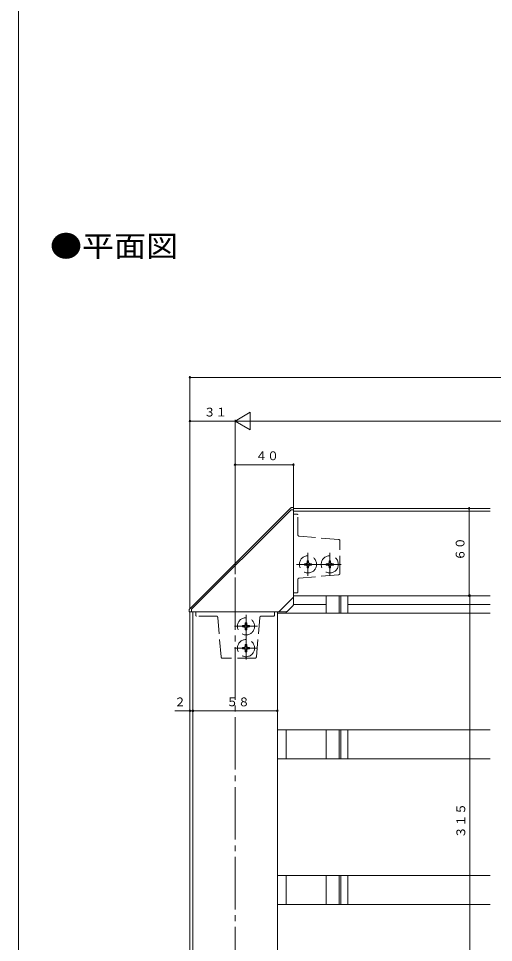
# Model space of a CAD drawing. Units: millimetres, scale not verified. Extents: x -1682 to -296, y -1188 to 1054.
# Drawn here: x -1682 to -1356, y -701 to -67 of the extents above; entities that cross this region are included whole.
import ezdxf
from ezdxf.enums import TextEntityAlignment as Align

# ---------------------------------------------------------------- set-up
doc = ezdxf.new("R2010")
doc.units = ezdxf.units.MM
doc.header["$LTSCALE"] = 4
doc.linetypes.add('CHAIN2', pattern=[12, 9, -1, 1, -1])
doc.linetypes.add('DASHED3', pattern=[4, 3, -1])
doc.layers.add('0-1_USER1', color=3, linetype='Continuous')
for name, color, linetype, lineweight in [('0-2_YKK_ZWAK', 7, 'Continuous', 9), ('0-4_YKK_12', 2, 'Continuous', 9), ('0-7_YKK_13', 4, 'Continuous', 9), ('0-8_YKK_D', 6, 'Continuous', 9)]:
    doc.layers.add(name, color=color, linetype=linetype, lineweight=lineweight)
doc.styles.add('ＭＳ ゴシック', font='')
doc.styles.get('ＭＳ ゴシック').set_extended_font_data('MS Gothic')

msp = doc.modelspace()

# ---------------------------------------------------------------- linework, layer by layer
at = {"layer": '0-2_YKK_ZWAK'}
msp.add_line((-1682, -1188), (-1682, 996), dxfattribs=at)
at = {"layer": '0-4_YKK_12'}
for p, q in [((-1493.265, -403.21), (-1358.093, -403.21)), ((-1493.265, -463.71), (-1493.265, -404.71)), ((-1493.265, -405.21), (-1358.093, -405.21)), ((-1358.093, -463.21), (-1493.265, -463.21)), ((-1470.765, -463.21), (-1470.765, -475.31)), ((-1461.765, -463.21), (-1461.765, -475.31)), ((-1460.765, -463.21), (-1460.765, -475.31)), ((-1455.765, -463.21), (-1455.765, -475.31)), ((-1493.265, -463.71), (-1493.265, -469.21)), ((-1493.265, -469.21), (-1470.765, -469.21)), ((-1455.765, -469.21), (-1358.093, -469.21)), ((-1564.265, -778.21), (-1564.265, -474.21)), ((-1498.265, -474.21), (-1564.265, -474.21)), ((-1562.265, -778.21), (-1562.265, -474.21)), ((-1504.265, -474.21), (-1504.265, -778.21)), ((-1504.265, -475.31), (-1358.093, -475.31)), ((-1498.265, -474.21), (-1498.265, -475.21)), ((-1358.093, -555.31), (-1504.265, -555.31)), ((-1498.265, -555.31), (-1498.265, -575.31)), ((-1470.765, -555.31), (-1470.765, -575.31)), ((-1461.765, -575.31), (-1461.765, -555.31)), ((-1460.765, -555.31), (-1460.765, -575.31)), ((-1455.765, -555.31), (-1455.765, -575.31)), ((-1358.093, -575.31), (-1504.265, -575.31)), ((-1358.093, -655.31), (-1504.265, -655.31)), ((-1498.265, -655.31), (-1498.265, -675.31)), ((-1470.765, -655.31), (-1470.765, -675.31)), ((-1461.765, -675.31), (-1461.765, -655.31)), ((-1460.765, -655.31), (-1460.765, -675.31)), ((-1455.765, -655.31), (-1455.765, -675.31)), ((-1358.093, -675.31), (-1504.265, -675.31))]:
    msp.add_line(p, q, dxfattribs=at)
at = {"layer": '0-4_YKK_12', "linetype": 'CHAIN2'}
msp.add_line((-1533.265, -450.656), (-1533.265, -788.21), dxfattribs=at)
at = {"layer": '0-7_YKK_13'}
for p, q in [((-1564.619, -472.563), (-1494.912, -402.856)), ((-1494.912, -404.356), (-1563.119, -472.563)), ((-1494.558, -402.71), (-1493.265, -402.71)), ((-1493.265, -404.21), (-1494.558, -404.21)), ((-1493.265, -469.577), (-1493.265, -402.71)), ((-1493.265, -404.21), (-1493.265, -464.21)), ((-1493.265, -464.21), (-1503.265, -474.21)), ((-1564.765, -472.917), (-1564.765, -474.21)), ((-1497.898, -474.21), (-1564.765, -474.21)), ((-1563.265, -474.21), (-1563.265, -472.917)), ((-1503.265, -474.21), (-1563.265, -474.21)), ((-1493.412, -469.931), (-1497.544, -474.063))]:
    msp.add_line(p, q, dxfattribs=at)
at = {"layer": '0-7_YKK_13', "linetype": 'DASHED3'}
for p, q in [((-1493.265, -407.21), (-1490.765, -407.21)), ((-1490.265, -421.256), (-1490.265, -407.71)), ((-1462.178, -424.63), (-1489.352, -422.252)), ((-1461.265, -447.793), (-1461.265, -425.626)), ((-1462.178, -448.79), (-1489.352, -451.167)), ((-1490.265, -460.71), (-1490.265, -452.163)), ((-1490.765, -461.21), (-1493.265, -461.21)), ((-1560.265, -474.21), (-1560.265, -476.71)), ((-1506.265, -476.71), (-1506.265, -474.21)), ((-1546.219, -477.21), (-1559.765, -477.21)), ((-1542.845, -505.297), (-1545.222, -478.122)), ((-1518.685, -505.297), (-1516.308, -478.122)), ((-1506.765, -477.21), (-1515.312, -477.21)), ((-1519.681, -506.21), (-1541.849, -506.21))]:
    msp.add_line(p, q, dxfattribs=at)
at = {"layer": '0-7_YKK_13', "linetype": 'CHAIN2'}
for p, q in [((-1483.265, -449.61), (-1483.265, -433.81)), ((-1468.265, -449.61), (-1468.265, -433.81)), ((-1491.165, -441.71), (-1475.365, -441.71)), ((-1484.735, -441.22), (-1485.715, -441.22)), ((-1481.795, -442.2), (-1480.815, -442.2)), ((-1476.165, -441.71), (-1460.365, -441.71)), ((-1469.735, -441.22), (-1470.715, -441.22)), ((-1468.755, -439.26), (-1468.755, -440.24)), ((-1467.775, -439.26), (-1468.755, -439.26)), ((-1468.755, -443.18), (-1468.755, -444.16)), ((-1468.755, -444.16), (-1467.775, -444.16)), ((-1467.775, -440.24), (-1467.775, -439.26)), ((-1467.775, -444.16), (-1467.775, -443.18)), ((-1466.795, -442.2), (-1465.815, -442.2)), ((-1525.765, -492.11), (-1525.765, -476.31)), ((-1533.665, -484.21), (-1517.865, -484.21)), ((-1528.215, -484.7), (-1527.235, -484.7)), ((-1524.295, -484.7), (-1523.315, -484.7)), ((-1525.765, -507.11), (-1525.765, -491.31)), ((-1533.665, -499.21), (-1517.865, -499.21)), ((-1528.215, -499.7), (-1527.235, -499.7)), ((-1524.295, -499.7), (-1523.315, -499.7))]:
    msp.add_line(p, q, dxfattribs=at)
for points in [[(-1485.715, -441.22), (-1485.715, -442.2), (-1484.735, -442.2)], [(-1482.775, -440.24), (-1482.775, -439.26), (-1483.755, -439.26), (-1483.755, -440.24)], [(-1483.755, -443.18), (-1483.755, -444.16), (-1482.775, -444.16), (-1482.775, -443.18)], [(-1480.815, -442.2), (-1480.815, -441.22), (-1481.795, -441.22)], [(-1470.715, -441.22), (-1470.715, -442.2), (-1469.735, -442.2)], [(-1465.815, -442.2), (-1465.815, -441.22), (-1466.795, -441.22)], [(-1525.275, -482.74), (-1525.275, -481.76), (-1526.255, -481.76), (-1526.255, -482.74)], [(-1527.235, -483.72), (-1528.215, -483.72), (-1528.215, -484.7)], [(-1526.255, -485.68), (-1526.255, -486.66), (-1525.275, -486.66), (-1525.275, -485.68)], [(-1523.315, -484.7), (-1523.315, -483.72), (-1524.295, -483.72)], [(-1527.235, -498.72), (-1528.215, -498.72), (-1528.215, -499.7)], [(-1525.275, -497.74), (-1525.275, -496.76), (-1526.255, -496.76), (-1526.255, -497.74)], [(-1526.255, -500.68), (-1526.255, -501.66), (-1525.275, -501.66), (-1525.275, -500.68)], [(-1523.315, -499.7), (-1523.315, -498.72), (-1524.295, -498.72)]]:
    msp.add_lwpolyline(points, dxfattribs=at)
at = {"layer": '0-7_YKK_13', "linetype": 'DASHED3'}
for centre in [(-1483.265, -441.71), (-1468.265, -441.71), (-1525.765, -484.21), (-1525.765, -499.21)]:
    msp.add_circle(centre, 5.9, dxfattribs=at)
at = {"layer": '0-7_YKK_13'}
for centre, start, end in [((-1494.558, -403.21), 90, 135), ((-1494.558, -404.71), 90, 135), ((-1493.765, -469.577), 314.99998, 0), ((-1564.265, -472.917), 135, 180), ((-1562.765, -472.917), 135, 180), ((-1497.898, -473.71), 270, 314.99998)]:
    msp.add_arc(centre, 0.5, start, end, dxfattribs=at)
at = {"layer": '0-7_YKK_13', "linetype": 'DASHED3'}
for centre, radius, start, end in [((-1490.765, -407.71), 0.5, 0, 90), ((-1489.265, -421.256), 1, 180, 264.99998), ((-1462.265, -425.626), 1, 0, 85), ((-1462.265, -447.793), 1, 275, 0), ((-1489.265, -452.163), 1, 95, 180), ((-1490.765, -460.71), 0.5, 270, 0), ((-1559.765, -476.71), 0.5, 180, 270), ((-1546.219, -478.21), 1, 5, 90), ((-1515.312, -478.21), 1, 90, 175), ((-1506.765, -476.71), 0.5, 270, 0), ((-1541.849, -505.21), 1, 185, 270), ((-1519.681, -505.21), 1, 270, 355)]:
    msp.add_arc(centre, radius, start, end, dxfattribs=at)
at = {"layer": '0-7_YKK_13', "linetype": 'CHAIN2'}
for centre, start, end in [((-1484.735, -440.24), 270, 0), ((-1484.735, -443.18), 0, 90), ((-1481.795, -440.24), 180, 270), ((-1481.795, -443.18), 90, 180), ((-1469.735, -440.24), 270, 0), ((-1469.735, -443.18), 0, 90), ((-1466.795, -440.24), 180, 270), ((-1466.795, -443.18), 90, 180), ((-1527.235, -482.74), 270, 0), ((-1527.235, -485.68), 0, 90), ((-1524.295, -482.74), 180, 270), ((-1524.295, -485.68), 90, 180), ((-1527.235, -497.74), 270, 0), ((-1527.235, -500.68), 0, 90), ((-1524.295, -497.74), 180, 270), ((-1524.295, -500.68), 90, 180)]:
    msp.add_arc(centre, 0.98, start, end, dxfattribs=at)
at = {"layer": '0-8_YKK_D'}
for p, q in [((-1564.265, -471.961), (-1564.265, -312.505)), ((-962.765, -313.255), (-1564.265, -313.255)), ((-1564.265, -357.268), (-1564.265, -342.49)), ((-1533.265, -343.239), (-1522.878, -337.243)), ((-1533.265, -448.407), (-1533.265, -342.49)), ((-1522.878, -349.237), (-1522.878, -337.243)), ((-1564.265, -343.239), (-1533.265, -343.239)), ((-1533.265, -343.239), (-1522.878, -349.237)), ((-1533.265, -343.239), (-993.765, -343.239)), ((-1533.265, -369.777), (-1533.265, -372.475)), ((-1533.265, -373.225), (-1493.265, -373.225)), ((-1493.265, -402.461), (-1493.265, -372.475)), ((-1372.669, -403.21), (-1372.669, -463.21)), ((-1372.169, -778.21), (-1372.169, -463.21)), ((-1574.61, -542.258), (-1562.265, -542.258)), ((-1504.265, -542.258), (-1562.265, -542.258))]:
    msp.add_line(p, q, dxfattribs=at)
for centre, start, end in [((-1564.265, -313.255), 0, 180), ((-1564.265, -313.255), 180, 0), ((-1564.265, -343.239), 0, 180), ((-1564.265, -343.239), 180, 0), ((-1533.265, -373.225), 0, 180), ((-1533.265, -373.225), 180, 0), ((-1493.265, -373.225), 0, 180), ((-1493.265, -373.225), 180, 0), ((-1372.669, -403.21), 0, 180), ((-1372.669, -403.21), 180, 0), ((-1372.669, -463.21), 0, 180), ((-1372.669, -463.21), 180, 0), ((-1372.169, -463.21), 0, 180), ((-1372.169, -463.21), 180, 0), ((-1564.265, -542.258), 0, 180), ((-1564.265, -542.258), 180, 0), ((-1562.265, -542.258), 0, 180), ((-1562.265, -542.258), 0, 180), ((-1562.265, -542.258), 180, 0), ((-1562.265, -542.258), 180, 0), ((-1504.265, -542.258), 0, 180), ((-1504.265, -542.258), 180, 0)]:
    msp.add_arc(centre, 0.562, start, end, dxfattribs=at)

# ---------------------------------------------------------------- texts
at = {"layer": '0-1_USER1', "style": 'ＭＳ ゴシック', "width": 1.1}
msp.add_text('●平面図', height=14.66, dxfattribs=at).set_placement((-1660.382, -234.876), align=Align.BOTTOM_LEFT)
at = {"layer": '0-8_YKK_D', "color": 4, "style": 'ＭＳ ゴシック'}
for s, p in [('３１', (-1554.735, -341.89)), ('４０', (-1519.235, -371.875)), ('２', (-1575.077, -540.909)), ('５８', (-1539.235, -540.909))]:
    msp.add_text(s, height=5.865, dxfattribs=at).set_placement(p, align=Align.BOTTOM_LEFT)
for s, p in [('６０', (-1374.019, -439.179)), ('３１５', (-1373.519, -629.678))]:
    msp.add_text(s, height=5.865, rotation=90, dxfattribs=at).set_placement(p, align=Align.BOTTOM_LEFT)

doc.saveas('drawing.dxf')
